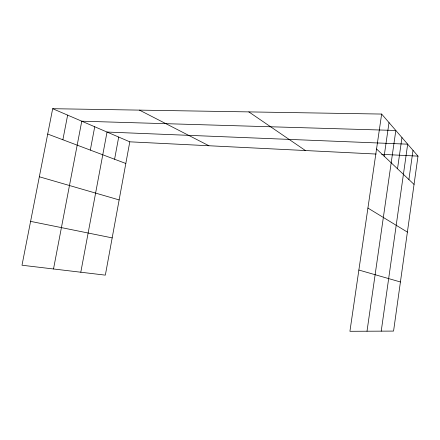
<?xml version="1.0" encoding="UTF-8"?>
<svg xmlns="http://www.w3.org/2000/svg" width="440" height="440" viewBox="0 0 440 440"><rect width="100%" height="100%" fill="white"/><g stroke="black" fill="none" stroke-linecap="round" stroke-linejoin="round"><path stroke-width="0.66" d="M408.909 179.542L413.006 150.354M381.645 114.059L418 156.129L393.564 331.089L349.921 331.298L381.645 114.059L52.674 108.702L22 265.232L105.342 275.143L129.789 141.823L52.674 108.702M381.227 331.15L407.677 144.177L107.025 132.044L80.8 272.228M367.01 331.216L395.83 130.471L81.763 121.193L53.51 268.978M397.513 168.784L401.962 137.572M384.159 156.167L389.015 122.59M114.587 159.247L118.696 137.055M90.316 150.106L94.727 126.764M62.871 139.766L67.639 115.126M129.789 141.823L376.161 154.049M381.639 154.325L418 156.129M30.597 221.37L112.172 237.886M358.864 270.039L400.422 281.974M39.336 176.776L119.136 199.92M47.707 134.052L125.818 163.477M139.464 110.116L208.912 145.75M367.917 208.06L407.391 232.106M248.848 111.898L305.415 150.541M376.547 148.984L414.051 184.404"/></g></svg>
